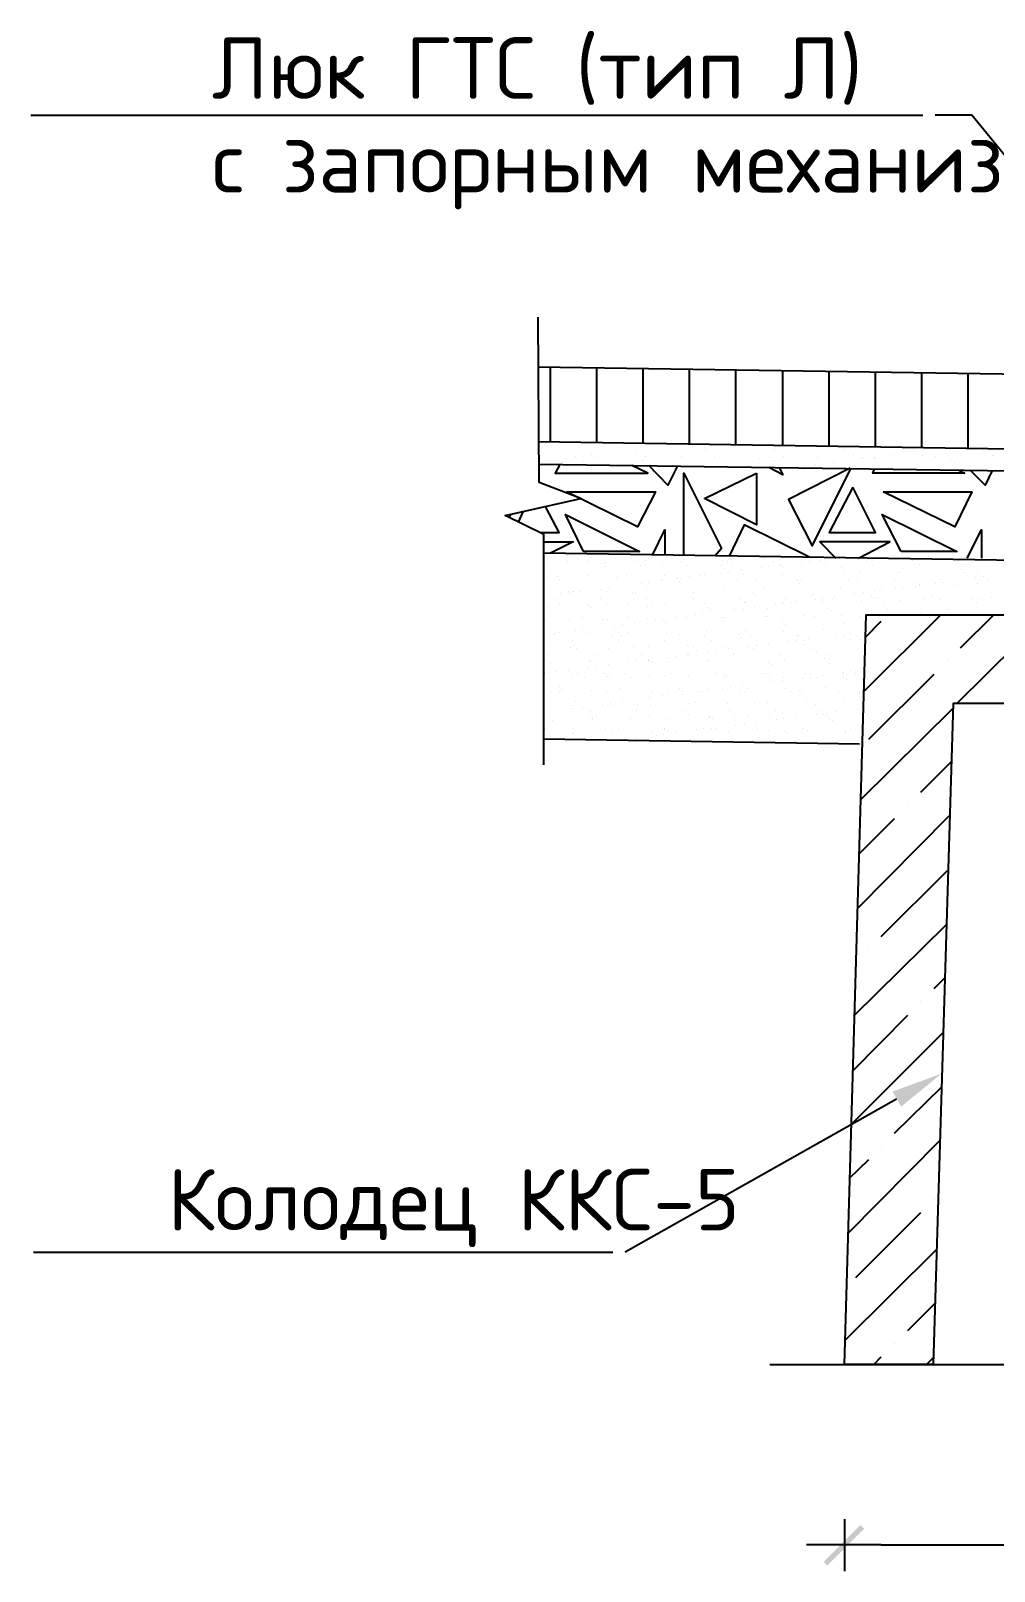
# Model space of a CAD drawing. Extents: x 8646 to 18206, y -17605 to -192.
# Drawn here: x 11724.5 to 11767.7, y -8224.9 to -8155.8 of the extents above; entities that cross this region are included whole.
import ezdxf

# ---------------------------------------------------------------- set-up
doc = ezdxf.new("R2010")
doc.units = 0
for name, color, linetype in [('PDF__0', 7, 'CONTINUOUS'), ('PDF__КОНСТРУКЦИЯ_КОЛОДЦА', 7, 'CONTINUOUS'), ('PDF__ТЕКСТ', 7, 'CONTINUOUS'), ('PDF__УСИЛЕНИЕ', 7, 'CONTINUOUS')]:
    doc.layers.add(name, color=color, linetype=linetype)
doc.styles.add('PDF_ISOCPEUR', font='isocpeur.ttf')

msp = doc.modelspace()

# ---------------------------------------------------------------- linework, layer by layer
at = {"layer": 'PDF__0', "linetype": 'CONTINUOUS'}
for points in [[(11748.209, -8175.251), (11747.997, -8175.632), (11752.15, -8175.632), (11751.43, -8175.293)], [(11753.464, -8175.336), (11753.04, -8176.183), (11752.193, -8175.293)], [(11753.761, -8179.319), (11753.761, -8175.632), (11755.456, -8179.023), (11755.159, -8179.362)], [(11758.041, -8175.378), (11758.211, -8175.717), (11757.575, -8175.378)], [(11761.219, -8175.42), (11758.465, -8176.819), (11759.524, -8178.895), (11761.262, -8175.42)], [(11766.093, -8175.505), (11766.347, -8175.632), (11762.236, -8175.632), (11762.321, -8175.463)], [(11767.576, -8175.548), (11767.28, -8176.183), (11766.601, -8175.505)], [(11747.319, -8178.302), (11748.167, -8178.302), (11747.573, -8177.158)], [(11745.921, -8177.624), (11746.005, -8177.497)], [(11746.344, -8177.836), (11746.556, -8177.37)], [(11759.397, -8179.404), (11756.473, -8177.963), (11755.795, -8179.362)], [(11752.362, -8179.319), (11752.913, -8178.175), (11752.913, -8179.319)], [(11766.474, -8179.446), (11767.11, -8178.175), (11767.11, -8179.446)], [(11747.489, -8178.726), (11748.802, -8178.726), (11747.785, -8179.234)], [(11761.601, -8179.446), (11762.999, -8178.726), (11759.863, -8178.726), (11760.584, -8179.446)], [(11760.965, -8222.588), (11760.965, -8224.919)], [(11762.618, -8223.732), (11759.27, -8223.732)]]:
    msp.add_lwpolyline(points, dxfattribs=at)
for points in [[(11757.024, -8175.632), (11757.024, -8177.963), (11754.693, -8176.777)], [(11748.506, -8176.48), (11752.489, -8176.48), (11751.684, -8178.048)], [(11761.347, -8176.268), (11760.287, -8178.302), (11762.364, -8178.302)], [(11762.703, -8176.48), (11766.686, -8176.48), (11765.923, -8178.048)], [(11749.269, -8179.15), (11748.463, -8177.497), (11751.769, -8179.15)], [(11763.508, -8179.15), (11762.66, -8177.497), (11766.008, -8179.15)]]:
    msp.add_lwpolyline(points, close=True, dxfattribs=at)
for points in [[(11761.686, -8222.842), (11760.202, -8224.664), (11760.033, -8224.495)], [(11761.855, -8223.012), (11761.686, -8222.842), (11760.202, -8224.664)]]:
    msp.add_solid(points, dxfattribs=at)
at = {"layer": 'PDF__КОНСТРУКЦИЯ_КОЛОДЦА', "linetype": 'CONTINUOUS'}
for points in [[(11747.489, -8188.727), (11747.489, -8178.387), (11745.751, -8177.539), (11749.141, -8176.777), (11747.277, -8176.056), (11747.234, -8168.64)], [(11775.967, -8171.31), (11747.234, -8170.886)], [(11775.077, -8174.658), (11747.234, -8174.234)], [(11774.781, -8175.632), (11747.277, -8175.251)], [(11772.619, -8179.616), (11747.489, -8179.234)], [(11761.643, -8187.795), (11747.489, -8187.583)]]:
    msp.add_lwpolyline(points, dxfattribs=at)
at = {"layer": 'PDF__УСИЛЕНИЕ', "linetype": 'CONTINUOUS'}
for points in [[(11724.477, -8159.571), (11764.483, -8159.571)], [(11774.781, -8169.487), (11766.686, -8159.571), (11765.033, -8159.571)], [(11747.785, -8174.234), (11747.785, -8170.886)], [(11749.862, -8174.276), (11749.862, -8170.928)], [(11751.938, -8174.319), (11751.938, -8170.971)], [(11754.015, -8174.319), (11754.015, -8171.013)], [(11756.092, -8174.361), (11756.092, -8171.013)], [(11758.211, -8174.403), (11758.211, -8171.055)], [(11760.287, -8174.446), (11760.287, -8171.098)], [(11762.364, -8174.446), (11762.364, -8171.098)], [(11764.44, -8174.488), (11764.44, -8171.14)], [(11766.517, -8174.53), (11766.517, -8171.183)], [(11747.446, -8174.276), (11747.446, -8174.276)], [(11748.463, -8174.615), (11748.463, -8174.615)], [(11748.887, -8174.869), (11748.887, -8174.869)], [(11749.269, -8175.124), (11749.269, -8175.124)], [(11749.608, -8174.785), (11749.608, -8174.785)], [(11749.777, -8174.954), (11749.777, -8174.954)], [(11751.599, -8174.615), (11751.599, -8174.615)], [(11751.896, -8175.081), (11751.896, -8175.081)], [(11752.023, -8174.869), (11752.023, -8174.869)], [(11753.676, -8174.869), (11753.676, -8174.869)], [(11754.439, -8175.081), (11754.439, -8175.081)], [(11754.735, -8174.573), (11754.735, -8174.573)], [(11755.117, -8174.869), (11755.117, -8174.869)], [(11757.151, -8174.997), (11757.151, -8174.997)], [(11757.66, -8174.912), (11757.66, -8174.912)], [(11757.829, -8174.573), (11757.829, -8174.573)], [(11757.829, -8175.081), (11757.829, -8175.081)], [(11758.253, -8174.869), (11758.253, -8174.869)], [(11759.779, -8174.954), (11759.779, -8174.954)], [(11760.457, -8175.166), (11760.457, -8175.166)], [(11760.965, -8174.573), (11760.965, -8174.573)], [(11761.389, -8174.827), (11761.389, -8174.827)], [(11761.728, -8174.997), (11761.728, -8174.997)], [(11761.813, -8174.954), (11761.813, -8174.954)], [(11762.321, -8174.912), (11762.321, -8174.912)], [(11762.321, -8174.997), (11762.321, -8174.997)], [(11763.169, -8174.785), (11763.169, -8174.785)], [(11764.059, -8174.573), (11764.059, -8174.573)], [(11764.483, -8174.827), (11764.483, -8174.827)], [(11764.525, -8174.615), (11764.525, -8174.615)], [(11765.033, -8174.53), (11765.033, -8174.53)], [(11765.033, -8174.869), (11765.033, -8174.869)], [(11765.712, -8175.039), (11765.712, -8175.039)], [(11767.195, -8174.573), (11767.195, -8174.573)], [(11767.619, -8174.827), (11767.619, -8174.827)], [(11767.661, -8174.827), (11767.661, -8174.827)], [(11759.143, -8175.336), (11759.143, -8175.336)], [(11759.651, -8175.251), (11759.651, -8175.251)], [(11765.923, -8175.209), (11765.923, -8175.209)], [(11748.548, -8179.319), (11748.548, -8179.319)], [(11747.658, -8179.404), (11747.658, -8179.404)], [(11747.658, -8179.785), (11747.658, -8179.785)], [(11747.997, -8179.362), (11747.997, -8179.362)], [(11748.548, -8179.616), (11748.548, -8179.616)], [(11749.481, -8179.616), (11749.481, -8179.616)], [(11749.735, -8179.785), (11749.735, -8179.785)], [(11750.074, -8179.701), (11750.074, -8179.701)], [(11750.201, -8179.828), (11750.201, -8179.828)], [(11750.243, -8179.658), (11750.243, -8179.658)], [(11751.557, -8179.616), (11751.557, -8179.616)], [(11751.811, -8179.785), (11751.811, -8179.785)], [(11752.066, -8179.574), (11752.066, -8179.574)], [(11752.786, -8179.785), (11752.786, -8179.785)], [(11753.634, -8179.616), (11753.634, -8179.616)], [(11753.803, -8179.531), (11753.803, -8179.531)], [(11753.888, -8179.785), (11753.888, -8179.785)], [(11755.456, -8179.785), (11755.456, -8179.785)], [(11755.498, -8179.574), (11755.498, -8179.574)], [(11755.583, -8179.913), (11755.583, -8179.913)], [(11755.71, -8179.616), (11755.71, -8179.616)], [(11755.964, -8179.785), (11755.964, -8179.785)], [(11756.346, -8179.997), (11756.346, -8179.997)], [(11757.236, -8179.87), (11757.236, -8179.87)], [(11757.321, -8179.489), (11757.321, -8179.489)], [(11757.575, -8179.828), (11757.575, -8179.828)], [(11757.787, -8179.616), (11757.787, -8179.616)], [(11758.041, -8179.785), (11758.041, -8179.785)], [(11758.126, -8179.785), (11758.126, -8179.785)], [(11758.168, -8179.87), (11758.168, -8179.87)], [(11759.058, -8179.489), (11759.058, -8179.489)], [(11759.058, -8179.658), (11759.058, -8179.658)], [(11759.397, -8179.616), (11759.397, -8179.616)], [(11759.863, -8179.574), (11759.863, -8179.574)], [(11759.948, -8179.531), (11759.948, -8179.531)], [(11760.118, -8179.785), (11760.118, -8179.785)], [(11760.753, -8179.489), (11760.753, -8179.489)], [(11760.838, -8179.87), (11760.838, -8179.87)], [(11760.965, -8179.997), (11760.965, -8179.997)], [(11761.94, -8179.574), (11761.94, -8179.574)], [(11762.236, -8179.785), (11762.236, -8179.785)], [(11763.55, -8179.913), (11763.55, -8179.913)], [(11764.016, -8179.574), (11764.016, -8179.574)], [(11764.313, -8179.743), (11764.313, -8179.743)], [(11765.203, -8180.04), (11765.203, -8180.04)], [(11766.093, -8179.574), (11766.093, -8179.574)], [(11766.22, -8179.955), (11766.22, -8179.955)], [(11766.39, -8179.743), (11766.39, -8179.743)], [(11766.941, -8179.997), (11766.941, -8179.997)], [(11747.658, -8180.336), (11747.658, -8180.336)], [(11748.082, -8180.294), (11748.082, -8180.294)], [(11748.209, -8180.421), (11748.209, -8180.421)], [(11748.675, -8180.421), (11748.675, -8180.421)], [(11749.438, -8180.252), (11749.438, -8180.252)], [(11750.752, -8180.421), (11750.752, -8180.421)], [(11750.794, -8180.336), (11750.794, -8180.336)], [(11750.964, -8180.718), (11750.964, -8180.718)], [(11751.176, -8180.252), (11751.176, -8180.252)], [(11751.854, -8180.591), (11751.854, -8180.591)], [(11752.193, -8180.548), (11752.193, -8180.548)], [(11752.744, -8180.463), (11752.744, -8180.463)], [(11752.828, -8180.421), (11752.828, -8180.421)], [(11752.913, -8180.252), (11752.913, -8180.252)], [(11753.464, -8180.379), (11753.464, -8180.379)], [(11753.591, -8180.506), (11753.591, -8180.506)], [(11753.634, -8180.379), (11753.634, -8180.379)], [(11754.015, -8180.294), (11754.015, -8180.294)], [(11754.524, -8180.252), (11754.524, -8180.252)], [(11754.693, -8180.167), (11754.693, -8180.167)], [(11754.905, -8180.421), (11754.905, -8180.421)], [(11755.456, -8180.124), (11755.456, -8180.124)], [(11755.795, -8180.082), (11755.795, -8180.082)], [(11756.176, -8180.421), (11756.176, -8180.421)], [(11756.431, -8180.167), (11756.431, -8180.167)], [(11756.982, -8180.421), (11756.982, -8180.421)], [(11758.168, -8180.167), (11758.168, -8180.167)], [(11758.846, -8180.463), (11758.846, -8180.463)], [(11758.973, -8180.591), (11758.973, -8180.591)], [(11759.058, -8180.421), (11759.058, -8180.421)], [(11759.948, -8180.082), (11759.948, -8180.082)], [(11761.135, -8180.421), (11761.135, -8180.421)], [(11761.558, -8180.506), (11761.558, -8180.506)], [(11761.686, -8180.082), (11761.686, -8180.082)], [(11762.618, -8180.718), (11762.618, -8180.718)], [(11763.211, -8180.421), (11763.211, -8180.421)], [(11763.423, -8180.082), (11763.423, -8180.082)], [(11764.144, -8180.718), (11764.144, -8180.718)], [(11764.228, -8180.548), (11764.228, -8180.548)], [(11764.355, -8180.633), (11764.355, -8180.633)], [(11764.355, -8180.675), (11764.355, -8180.675)], [(11765.033, -8180.591), (11765.033, -8180.591)], [(11765.288, -8180.421), (11765.288, -8180.421)], [(11765.373, -8180.548), (11765.373, -8180.548)], [(11765.923, -8180.463), (11765.923, -8180.463)], [(11766.051, -8180.675), (11766.051, -8180.675)], [(11766.347, -8180.082), (11766.347, -8180.082)], [(11766.856, -8180.336), (11766.856, -8180.336)], [(11766.941, -8180.591), (11766.941, -8180.591)], [(11767.195, -8180.294), (11767.195, -8180.294)], [(11767.364, -8180.421), (11767.364, -8180.421)], [(11747.955, -8181.269), (11747.955, -8181.269)], [(11748.252, -8181.057), (11748.252, -8181.057)], [(11748.591, -8180.93), (11748.591, -8180.93)], [(11748.633, -8181.014), (11748.633, -8181.014)], [(11748.802, -8180.93), (11748.802, -8180.93)], [(11749.141, -8180.93), (11749.141, -8180.93)], [(11750.031, -8181.269), (11750.031, -8181.269)], [(11750.074, -8180.845), (11750.074, -8180.845)], [(11750.286, -8180.93), (11750.286, -8180.93)], [(11750.413, -8180.803), (11750.413, -8180.803)], [(11751.472, -8180.972), (11751.472, -8180.972)], [(11751.599, -8181.057), (11751.599, -8181.057)], [(11752.108, -8180.845), (11752.108, -8180.845)], [(11752.108, -8181.269), (11752.108, -8181.269)], [(11753.846, -8180.845), (11753.846, -8180.845)], [(11754.185, -8181.014), (11754.185, -8181.014)], [(11754.185, -8181.269), (11754.185, -8181.269)], [(11755.541, -8180.845), (11755.541, -8180.845)], [(11756.261, -8181.269), (11756.261, -8181.269)], [(11756.854, -8181.057), (11756.854, -8181.057)], [(11756.982, -8181.142), (11756.982, -8181.142)], [(11757.363, -8180.76), (11757.363, -8180.76)], [(11758.338, -8181.269), (11758.338, -8181.269)], [(11758.761, -8181.396), (11758.761, -8181.396)], [(11759.1, -8180.76), (11759.1, -8180.76)], [(11759.567, -8181.099), (11759.567, -8181.099)], [(11759.651, -8181.311), (11759.651, -8181.311)], [(11759.99, -8181.269), (11759.99, -8181.269)], [(11759.99, -8181.396), (11759.99, -8181.396)], [(11760.414, -8181.269), (11760.414, -8181.269)], [(11760.541, -8181.184), (11760.541, -8181.184)], [(11760.796, -8180.76), (11760.796, -8180.76)], [(11761.431, -8181.057), (11761.431, -8181.057)], [(11761.728, -8181.353), (11761.728, -8181.353)], [(11761.813, -8181.014), (11761.813, -8181.014)], [(11762.194, -8181.142), (11762.194, -8181.142)], [(11762.321, -8180.93), (11762.321, -8180.93)], [(11762.321, -8181.226), (11762.321, -8181.226)], [(11762.491, -8181.269), (11762.491, -8181.269)], [(11763.254, -8180.803), (11763.254, -8180.803)], [(11763.465, -8181.353), (11763.465, -8181.353)], [(11763.593, -8180.76), (11763.593, -8180.76)], [(11764.567, -8181.269), (11764.567, -8181.269)], [(11764.906, -8181.184), (11764.906, -8181.184)], [(11765.245, -8181.311), (11765.245, -8181.311)], [(11766.644, -8181.269), (11766.644, -8181.269)], [(11766.983, -8181.269), (11766.983, -8181.269)], [(11767.576, -8181.226), (11767.576, -8181.226)], [(11747.701, -8181.608), (11747.701, -8181.608)], [(11748.209, -8181.481), (11748.209, -8181.481)], [(11749.226, -8182.116), (11749.226, -8182.116)], [(11749.438, -8181.565), (11749.438, -8181.565)], [(11749.481, -8181.523), (11749.481, -8181.523)], [(11749.565, -8181.65), (11749.565, -8181.65)], [(11750.286, -8181.481), (11750.286, -8181.481)], [(11751.218, -8181.523), (11751.218, -8181.523)], [(11751.303, -8182.116), (11751.303, -8182.116)], [(11752.15, -8181.608), (11752.15, -8181.608)], [(11752.362, -8181.438), (11752.362, -8181.438)], [(11752.956, -8181.523), (11752.956, -8181.523)], [(11753.379, -8182.116), (11753.379, -8182.116)], [(11753.379, -8182.116), (11753.379, -8182.116)], [(11753.888, -8182.116), (11753.888, -8182.116)], [(11754.269, -8181.989), (11754.269, -8181.989)], [(11754.439, -8181.438), (11754.439, -8181.438)], [(11754.608, -8181.947), (11754.608, -8181.947)], [(11754.735, -8181.481), (11754.735, -8181.481)], [(11754.82, -8181.65), (11754.82, -8181.65)], [(11754.947, -8181.735), (11754.947, -8181.735)], [(11755.159, -8181.904), (11755.159, -8181.904)], [(11755.456, -8182.116), (11755.456, -8182.116)], [(11755.583, -8182.116), (11755.583, -8182.116)], [(11756.049, -8181.777), (11756.049, -8181.777)], [(11756.431, -8181.735), (11756.431, -8181.735)], [(11756.473, -8181.438), (11756.473, -8181.438)], [(11756.515, -8181.438), (11756.515, -8181.438)], [(11756.939, -8181.65), (11756.939, -8181.65)], [(11757.405, -8182.074), (11757.405, -8182.074)], [(11757.532, -8181.692), (11757.532, -8181.692)], [(11757.532, -8182.074), (11757.532, -8182.074)], [(11757.871, -8181.523), (11757.871, -8181.523)], [(11758.211, -8181.438), (11758.211, -8181.438)], [(11758.211, -8181.481), (11758.211, -8181.481)], [(11758.592, -8181.438), (11758.592, -8181.438)], [(11759.143, -8182.031), (11759.143, -8182.031)], [(11759.609, -8182.074), (11759.609, -8182.074)], [(11760.202, -8181.692), (11760.202, -8181.692)], [(11760.329, -8181.82), (11760.329, -8181.82)], [(11760.668, -8181.438), (11760.668, -8181.438)], [(11760.838, -8182.031), (11760.838, -8182.031)], [(11761.686, -8182.074), (11761.686, -8182.074)], [(11762.745, -8181.438), (11762.745, -8181.438)], [(11762.915, -8181.777), (11762.915, -8181.777)], [(11764.398, -8181.947), (11764.398, -8181.947)], [(11764.822, -8181.438), (11764.822, -8181.438)], [(11765.584, -8181.777), (11765.584, -8181.777)], [(11765.712, -8181.904), (11765.712, -8181.904)], [(11766.093, -8181.989), (11766.093, -8181.989)], [(11766.898, -8181.438), (11766.898, -8181.438)], [(11747.573, -8182.243), (11747.573, -8182.243)], [(11748.167, -8182.794), (11748.167, -8182.794)], [(11748.633, -8182.201), (11748.633, -8182.201)], [(11748.887, -8182.71), (11748.887, -8182.71)], [(11749.226, -8182.667), (11749.226, -8182.667)], [(11749.777, -8182.582), (11749.777, -8182.582)], [(11750.159, -8182.201), (11750.159, -8182.201)], [(11750.328, -8182.201), (11750.328, -8182.201)], [(11750.667, -8182.498), (11750.667, -8182.498)], [(11750.837, -8182.794), (11750.837, -8182.794)], [(11751.006, -8182.413), (11751.006, -8182.413)], [(11751.26, -8182.794), (11751.26, -8182.794)], [(11751.557, -8182.371), (11751.557, -8182.371)], [(11752.15, -8182.159), (11752.15, -8182.159)], [(11752.489, -8182.243), (11752.489, -8182.243)], [(11752.828, -8182.201), (11752.828, -8182.201)], [(11752.828, -8182.201), (11752.828, -8182.201)], [(11752.956, -8182.328), (11752.956, -8182.328)], [(11752.998, -8182.794), (11752.998, -8182.794)], [(11754.778, -8182.752), (11754.778, -8182.752)], [(11755.541, -8182.286), (11755.541, -8182.286)], [(11756.515, -8182.71), (11756.515, -8182.71)], [(11758.211, -8182.286), (11758.211, -8182.286)], [(11758.253, -8182.752), (11758.253, -8182.752)], [(11758.338, -8182.413), (11758.338, -8182.413)], [(11760.033, -8182.667), (11760.033, -8182.667)], [(11760.923, -8182.371), (11760.923, -8182.371)], [(11747.743, -8182.879), (11747.743, -8182.879)], [(11747.955, -8182.837), (11747.955, -8182.837)], [(11748.463, -8182.964), (11748.463, -8182.964)], [(11748.675, -8183.472), (11748.675, -8183.472)], [(11748.76, -8183.133), (11748.76, -8183.133)], [(11748.802, -8183.388), (11748.802, -8183.388)], [(11749.523, -8182.837), (11749.523, -8182.837)], [(11750.54, -8182.964), (11750.54, -8182.964)], [(11750.837, -8183.133), (11750.837, -8183.133)], [(11750.964, -8182.921), (11750.964, -8182.921)], [(11751.515, -8183.43), (11751.515, -8183.43)], [(11752.193, -8183.43), (11752.193, -8183.43)], [(11752.617, -8182.964), (11752.617, -8182.964)], [(11752.913, -8183.133), (11752.913, -8183.133)], [(11753.549, -8182.879), (11753.549, -8182.879)], [(11753.93, -8183.388), (11753.93, -8183.388)], [(11754.185, -8183.472), (11754.185, -8183.472)], [(11754.693, -8182.964), (11754.693, -8182.964)], [(11754.99, -8183.133), (11754.99, -8183.133)], [(11755.625, -8183.43), (11755.625, -8183.43)], [(11756.219, -8182.879), (11756.219, -8182.879)], [(11756.303, -8183.006), (11756.303, -8183.006)], [(11756.685, -8183.43), (11756.685, -8183.43)], [(11756.77, -8182.921), (11756.77, -8182.921)], [(11757.024, -8183.388), (11757.024, -8183.388)], [(11757.066, -8183.133), (11757.066, -8183.133)], [(11757.448, -8183.345), (11757.448, -8183.345)], [(11757.575, -8183.303), (11757.575, -8183.303)], [(11758.465, -8183.176), (11758.465, -8183.176)], [(11758.804, -8183.133), (11758.804, -8183.133)], [(11758.846, -8182.921), (11758.846, -8182.921)], [(11758.889, -8182.921), (11758.889, -8182.921)], [(11759.143, -8183.133), (11759.143, -8183.133)], [(11759.185, -8183.345), (11759.185, -8183.345)], [(11759.355, -8183.049), (11759.355, -8183.049)], [(11760.287, -8182.921), (11760.287, -8182.921)], [(11760.626, -8182.879), (11760.626, -8182.879)], [(11760.88, -8183.345), (11760.88, -8183.345)], [(11760.923, -8182.921), (11760.923, -8182.921)], [(11761.177, -8182.837), (11761.177, -8182.837)], [(11761.219, -8183.091), (11761.219, -8183.091)], [(11761.558, -8182.964), (11761.558, -8182.964)], [(11761.686, -8183.091), (11761.686, -8183.091)], [(11747.701, -8183.769), (11747.701, -8183.769)], [(11747.785, -8184.193), (11747.785, -8184.193)], [(11748.93, -8183.515), (11748.93, -8183.515)], [(11749.523, -8184.023), (11749.523, -8184.023)], [(11749.565, -8184.108), (11749.565, -8184.108)], [(11749.777, -8183.769), (11749.777, -8183.769)], [(11750.37, -8183.515), (11750.37, -8183.515)], [(11751.303, -8184.108), (11751.303, -8184.108)], [(11751.303, -8184.108), (11751.303, -8184.108)], [(11751.642, -8184.066), (11751.642, -8184.066)], [(11751.854, -8183.769), (11751.854, -8183.769)], [(11752.193, -8184.023), (11752.193, -8184.023)], [(11752.193, -8184.066), (11752.193, -8184.066)], [(11752.32, -8184.15), (11752.32, -8184.15)], [(11753.04, -8184.108), (11753.04, -8184.108)], [(11753.083, -8183.896), (11753.083, -8183.896)], [(11753.422, -8183.854), (11753.422, -8183.854)], [(11753.93, -8183.769), (11753.93, -8183.769)], [(11753.973, -8183.769), (11753.973, -8183.769)], [(11754.312, -8183.599), (11754.312, -8183.599)], [(11754.82, -8184.023), (11754.82, -8184.023)], [(11754.863, -8183.642), (11754.863, -8183.642)], [(11754.905, -8184.108), (11754.905, -8184.108)], [(11755.244, -8183.599), (11755.244, -8183.599)], [(11755.753, -8183.515), (11755.753, -8183.515)], [(11756.007, -8183.769), (11756.007, -8183.769)], [(11756.558, -8184.023), (11756.558, -8184.023)], [(11756.897, -8183.515), (11756.897, -8183.515)], [(11757.575, -8184.15), (11757.575, -8184.15)], [(11758.083, -8183.769), (11758.083, -8183.769)], [(11758.295, -8184.023), (11758.295, -8184.023)], [(11759.567, -8183.557), (11759.567, -8183.557)], [(11759.694, -8183.642), (11759.694, -8183.642)], [(11760.075, -8183.939), (11760.075, -8183.939)], [(11760.16, -8183.769), (11760.16, -8183.769)], [(11760.287, -8184.193), (11760.287, -8184.193)], [(11747.531, -8184.617), (11747.531, -8184.617)], [(11747.701, -8184.574), (11747.701, -8184.574)], [(11748.04, -8184.532), (11748.04, -8184.532)], [(11748.591, -8184.489), (11748.591, -8184.489)], [(11748.718, -8184.786), (11748.718, -8184.786)], [(11749.014, -8184.617), (11749.014, -8184.617)], [(11749.311, -8184.786), (11749.311, -8184.786)], [(11749.481, -8184.362), (11749.481, -8184.362)], [(11749.862, -8184.32), (11749.862, -8184.32)], [(11750.201, -8184.617), (11750.201, -8184.617)], [(11750.328, -8184.744), (11750.328, -8184.744)], [(11750.37, -8184.235), (11750.37, -8184.235)], [(11750.413, -8184.786), (11750.413, -8184.786)], [(11751.091, -8184.617), (11751.091, -8184.617)], [(11751.388, -8184.786), (11751.388, -8184.786)], [(11752.235, -8184.701), (11752.235, -8184.701)], [(11752.913, -8184.701), (11752.913, -8184.701)], [(11753.167, -8184.617), (11753.167, -8184.617)], [(11753.464, -8184.786), (11753.464, -8184.786)], [(11753.973, -8184.701), (11753.973, -8184.701)], [(11755.244, -8184.617), (11755.244, -8184.617)], [(11755.541, -8184.786), (11755.541, -8184.786)], [(11755.583, -8184.701), (11755.583, -8184.701)], [(11755.668, -8184.701), (11755.668, -8184.701)], [(11755.668, -8184.828), (11755.668, -8184.828)], [(11757.321, -8184.617), (11757.321, -8184.617)], [(11757.49, -8184.617), (11757.49, -8184.617)], [(11757.617, -8184.786), (11757.617, -8184.786)], [(11757.702, -8184.235), (11757.702, -8184.235)], [(11758.253, -8184.786), (11758.253, -8184.786)], [(11759.1, -8184.828), (11759.1, -8184.828)], [(11759.228, -8184.617), (11759.228, -8184.617)], [(11759.397, -8184.617), (11759.397, -8184.617)], [(11759.439, -8184.786), (11759.439, -8184.786)], [(11759.694, -8184.786), (11759.694, -8184.786)], [(11759.99, -8184.701), (11759.99, -8184.701)], [(11760.88, -8184.574), (11760.88, -8184.574)], [(11760.923, -8184.617), (11760.923, -8184.617)], [(11760.923, -8184.786), (11760.923, -8184.786)], [(11761.219, -8184.532), (11761.219, -8184.532)], [(11761.474, -8184.617), (11761.474, -8184.617)], [(11747.828, -8185.464), (11747.828, -8185.464)], [(11748.167, -8185.21), (11748.167, -8185.21)], [(11748.209, -8185.464), (11748.209, -8185.464)], [(11748.294, -8185.337), (11748.294, -8185.337)], [(11749.608, -8185.379), (11749.608, -8185.379)], [(11750.286, -8185.464), (11750.286, -8185.464)], [(11750.879, -8185.295), (11750.879, -8185.295)], [(11751.345, -8185.379), (11751.345, -8185.379)], [(11752.362, -8185.464), (11752.362, -8185.464)], [(11753.083, -8185.379), (11753.083, -8185.379)], [(11753.549, -8185.295), (11753.549, -8185.295)], [(11753.676, -8185.422), (11753.676, -8185.422)], [(11753.718, -8185.549), (11753.718, -8185.549)], [(11754.057, -8185.507), (11754.057, -8185.507)], [(11754.439, -8185.422), (11754.439, -8185.422)], [(11754.608, -8185.422), (11754.608, -8185.422)], [(11754.863, -8185.337), (11754.863, -8185.337)], [(11755.498, -8185.295), (11755.498, -8185.295)], [(11755.837, -8185.252), (11755.837, -8185.252)], [(11756.261, -8185.379), (11756.261, -8185.379)], [(11756.388, -8185.168), (11756.388, -8185.168)], [(11756.515, -8185.422), (11756.515, -8185.422)], [(11756.6, -8185.295), (11756.6, -8185.295)], [(11757.278, -8185.04), (11757.278, -8185.04)], [(11757.66, -8184.998), (11757.66, -8184.998)], [(11758.168, -8184.956), (11758.168, -8184.956)], [(11758.338, -8185.295), (11758.338, -8185.295)], [(11758.592, -8185.422), (11758.592, -8185.422)], [(11758.931, -8185.379), (11758.931, -8185.379)], [(11759.058, -8185.507), (11759.058, -8185.507)], [(11760.118, -8185.252), (11760.118, -8185.252)], [(11760.711, -8185.422), (11760.711, -8185.422)], [(11761.05, -8184.913), (11761.05, -8184.913)], [(11761.643, -8185.464), (11761.643, -8185.464)], [(11748.336, -8186.227), (11748.336, -8186.227)], [(11748.675, -8186.185), (11748.675, -8186.185)], [(11748.76, -8186.057), (11748.76, -8186.057)], [(11748.887, -8185.888), (11748.887, -8185.888)], [(11749.226, -8186.142), (11749.226, -8186.142)], [(11750.116, -8186.015), (11750.116, -8186.015)], [(11750.455, -8185.973), (11750.455, -8185.973)], [(11750.455, -8186.057), (11750.455, -8186.057)], [(11751.006, -8185.888), (11751.006, -8185.888)], [(11751.557, -8185.888), (11751.557, -8185.888)], [(11751.684, -8186.015), (11751.684, -8186.015)], [(11751.896, -8185.761), (11751.896, -8185.761)], [(11752.235, -8185.718), (11752.235, -8185.718)], [(11752.277, -8186.015), (11752.277, -8186.015)], [(11752.786, -8185.634), (11752.786, -8185.634)], [(11754.015, -8185.973), (11754.015, -8185.973)], [(11754.269, -8185.93), (11754.269, -8185.93)], [(11755.71, -8185.973), (11755.71, -8185.973)], [(11756.939, -8185.973), (11756.939, -8185.973)], [(11757.066, -8186.1), (11757.066, -8186.1)], [(11757.532, -8185.93), (11757.532, -8185.93)], [(11759.27, -8185.888), (11759.27, -8185.888)], [(11759.651, -8186.015), (11759.651, -8186.015)], [(11760.965, -8185.888), (11760.965, -8185.888)], [(11761.516, -8186.227), (11761.516, -8186.227)], [(11747.743, -8186.481), (11747.743, -8186.481)], [(11747.87, -8186.736), (11747.87, -8186.736)], [(11749.565, -8186.312), (11749.565, -8186.312)], [(11749.565, -8186.481), (11749.565, -8186.481)], [(11749.65, -8186.608), (11749.65, -8186.608)], [(11749.65, -8186.693), (11749.65, -8186.693)], [(11749.82, -8186.481), (11749.82, -8186.481)], [(11751.388, -8186.651), (11751.388, -8186.651)], [(11751.642, -8186.269), (11751.642, -8186.269)], [(11751.896, -8186.481), (11751.896, -8186.481)], [(11752.235, -8186.524), (11752.235, -8186.524)], [(11753.125, -8186.651), (11753.125, -8186.651)], [(11753.718, -8186.269), (11753.718, -8186.269)], [(11753.973, -8186.481), (11753.973, -8186.481)], [(11754.905, -8186.566), (11754.905, -8186.566)], [(11754.905, -8186.608), (11754.905, -8186.608)], [(11755.032, -8186.651), (11755.032, -8186.651)], [(11755.795, -8186.269), (11755.795, -8186.269)], [(11756.049, -8186.481), (11756.049, -8186.481)], [(11756.092, -8186.947), (11756.092, -8186.947)], [(11756.473, -8186.905), (11756.473, -8186.905)], [(11756.642, -8186.566), (11756.642, -8186.566)], [(11756.982, -8186.82), (11756.982, -8186.82)], [(11757.617, -8186.608), (11757.617, -8186.608)], [(11757.871, -8186.269), (11757.871, -8186.269)], [(11757.914, -8186.693), (11757.914, -8186.693)], [(11758.126, -8186.439), (11758.126, -8186.439)], [(11758.253, -8186.651), (11758.253, -8186.651)], [(11758.38, -8186.608), (11758.38, -8186.608)], [(11758.804, -8186.608), (11758.804, -8186.608)], [(11759.694, -8186.481), (11759.694, -8186.481)], [(11759.948, -8186.269), (11759.948, -8186.269)], [(11760.033, -8186.439), (11760.033, -8186.439)], [(11760.16, -8186.524), (11760.16, -8186.524)], [(11760.202, -8186.439), (11760.202, -8186.439)], [(11760.287, -8186.651), (11760.287, -8186.651)], [(11760.414, -8186.736), (11760.414, -8186.736)], [(11760.584, -8186.354), (11760.584, -8186.354)], [(11747.531, -8187.075), (11747.531, -8187.075)], [(11747.658, -8187.159), (11747.658, -8187.159)], [(11748.76, -8187.117), (11748.76, -8187.117)], [(11748.802, -8187.329), (11748.802, -8187.329)], [(11750.243, -8187.117), (11750.243, -8187.117)], [(11750.498, -8187.329), (11750.498, -8187.329)], [(11750.837, -8187.117), (11750.837, -8187.117)], [(11751.091, -8187.583), (11751.091, -8187.583)], [(11751.599, -8187.541), (11751.599, -8187.541)], [(11752.32, -8187.286), (11752.32, -8187.286)], [(11752.532, -8187.414), (11752.532, -8187.414)], [(11752.871, -8187.371), (11752.871, -8187.371)], [(11752.913, -8187.117), (11752.913, -8187.117)], [(11752.913, -8187.159), (11752.913, -8187.159)], [(11753.04, -8187.244), (11753.04, -8187.244)], [(11753.422, -8187.286), (11753.422, -8187.286)], [(11754.057, -8187.244), (11754.057, -8187.244)], [(11754.312, -8187.159), (11754.312, -8187.159)], [(11754.651, -8187.117), (11754.651, -8187.117)], [(11754.99, -8187.117), (11754.99, -8187.117)], [(11755.202, -8187.075), (11755.202, -8187.075)], [(11755.625, -8187.202), (11755.625, -8187.202)], [(11755.753, -8187.286), (11755.753, -8187.286)], [(11757.066, -8187.117), (11757.066, -8187.117)], [(11757.575, -8187.202), (11757.575, -8187.202)], [(11758.295, -8187.244), (11758.295, -8187.244)], [(11758.422, -8187.329), (11758.422, -8187.329)], [(11759.143, -8187.117), (11759.143, -8187.117)], [(11759.312, -8187.202), (11759.312, -8187.202)], [(11761.008, -8187.202), (11761.008, -8187.202)], [(11761.008, -8187.286), (11761.008, -8187.286)], [(11761.219, -8187.117), (11761.219, -8187.117)], [(11762.618, -8223.732), (11812.625, -8223.732)]]:
    msp.add_lwpolyline(points, dxfattribs=at)
at = {"layer": 'PDF__УСИЛЕНИЕ', "color": 252, "linetype": 'CONTINUOUS'}
msp.add_lwpolyline([(11814.32, -8215.638), (11810.294, -8215.638), (11809.404, -8185.973), (11765.839, -8185.973), (11764.949, -8215.638), (11760.965, -8215.638), (11761.94, -8181.989), (11813.303, -8181.989)], close=True, dxfattribs=at)
for points in [[(11761.855, -8185.422), (11765.288, -8181.989)], [(11766.008, -8185.973), (11770.034, -8181.989)], [(11766.178, -8183.472), (11767.661, -8181.989)], [(11761.897, -8183.006), (11762.618, -8182.286)], [(11765.584, -8184.066), (11765.584, -8184.066)], [(11762.067, -8187.583), (11764.991, -8184.659)], [(11761.686, -8190.295), (11765.839, -8186.185)], [(11764.398, -8189.956), (11765.754, -8188.6)], [(11761.558, -8195.169), (11765.669, -8191.016)], [(11763.804, -8190.55), (11763.804, -8190.55)], [(11761.643, -8192.711), (11763.211, -8191.143)], [(11762.618, -8196.44), (11765.584, -8193.474)], [(11761.389, -8200), (11765.542, -8195.889)], [(11762.067, -8197.034), (11762.067, -8197.034)], [(11764.991, -8198.771), (11765.457, -8198.305)], [(11764.398, -8199.364), (11764.398, -8199.364)], [(11761.347, -8202.458), (11763.804, -8199.958)], [(11761.262, -8204.874), (11765.373, -8200.763)], [(11763.211, -8205.255), (11765.33, -8203.178)], [(11763.296, -8203.729), (11751.133, -8210.595)], [(11761.135, -8209.747), (11765.245, -8205.594)], [(11762.618, -8205.848), (11762.618, -8205.848)], [(11761.177, -8207.289), (11762.067, -8206.442)], [(11764.991, -8208.222), (11764.991, -8208.222)], [(11761.474, -8211.739), (11764.398, -8208.815)], [(11724.604, -8210.595), (11750.582, -8210.595)], [(11760.965, -8214.578), (11765.118, -8210.468)], [(11763.804, -8214.112), (11765.033, -8212.883)], [(11757.617, -8215.638), (11786.562, -8215.638), (11787.24, -8213.943), (11788.003, -8217.333), (11788.808, -8215.638), (11817.625, -8215.638)], [(11762.279, -8215.638), (11762.618, -8215.299)], [(11763.211, -8214.705), (11763.211, -8214.705)], [(11764.652, -8215.638), (11764.949, -8215.341)]]:
    msp.add_lwpolyline(points, dxfattribs=at)
msp.add_solid([(11763.126, -8203.39), (11765.33, -8202.585), (11763.508, -8204.068)], dxfattribs=at)

# ---------------------------------------------------------------- texts
at = {"layer": 'PDF__ТЕКСТ', "linetype": 'CONTINUOUS', "char_height": 2.76143, "attachment_point": 4, "style": 'PDF_ISOCPEUR'}
for s, insert in [('Люк ГТС (тип Л)', (11732.598, -8157.59)), ('с запорным механизмом', (11732.598, -8162.04))]:
    msp.add_mtext(s, dxfattribs=dict(at, insert=insert))
at = {"layer": 'PDF__ТЕКСТ', "color": 252, "linetype": 'CONTINUOUS', "insert": (11730.607, -8208.616), "char_height": 2.76143, "attachment_point": 4, "style": 'PDF_ISOCPEUR'}
msp.add_mtext('Колодец ККС-5', dxfattribs=at)

doc.saveas('drawing.dxf')
